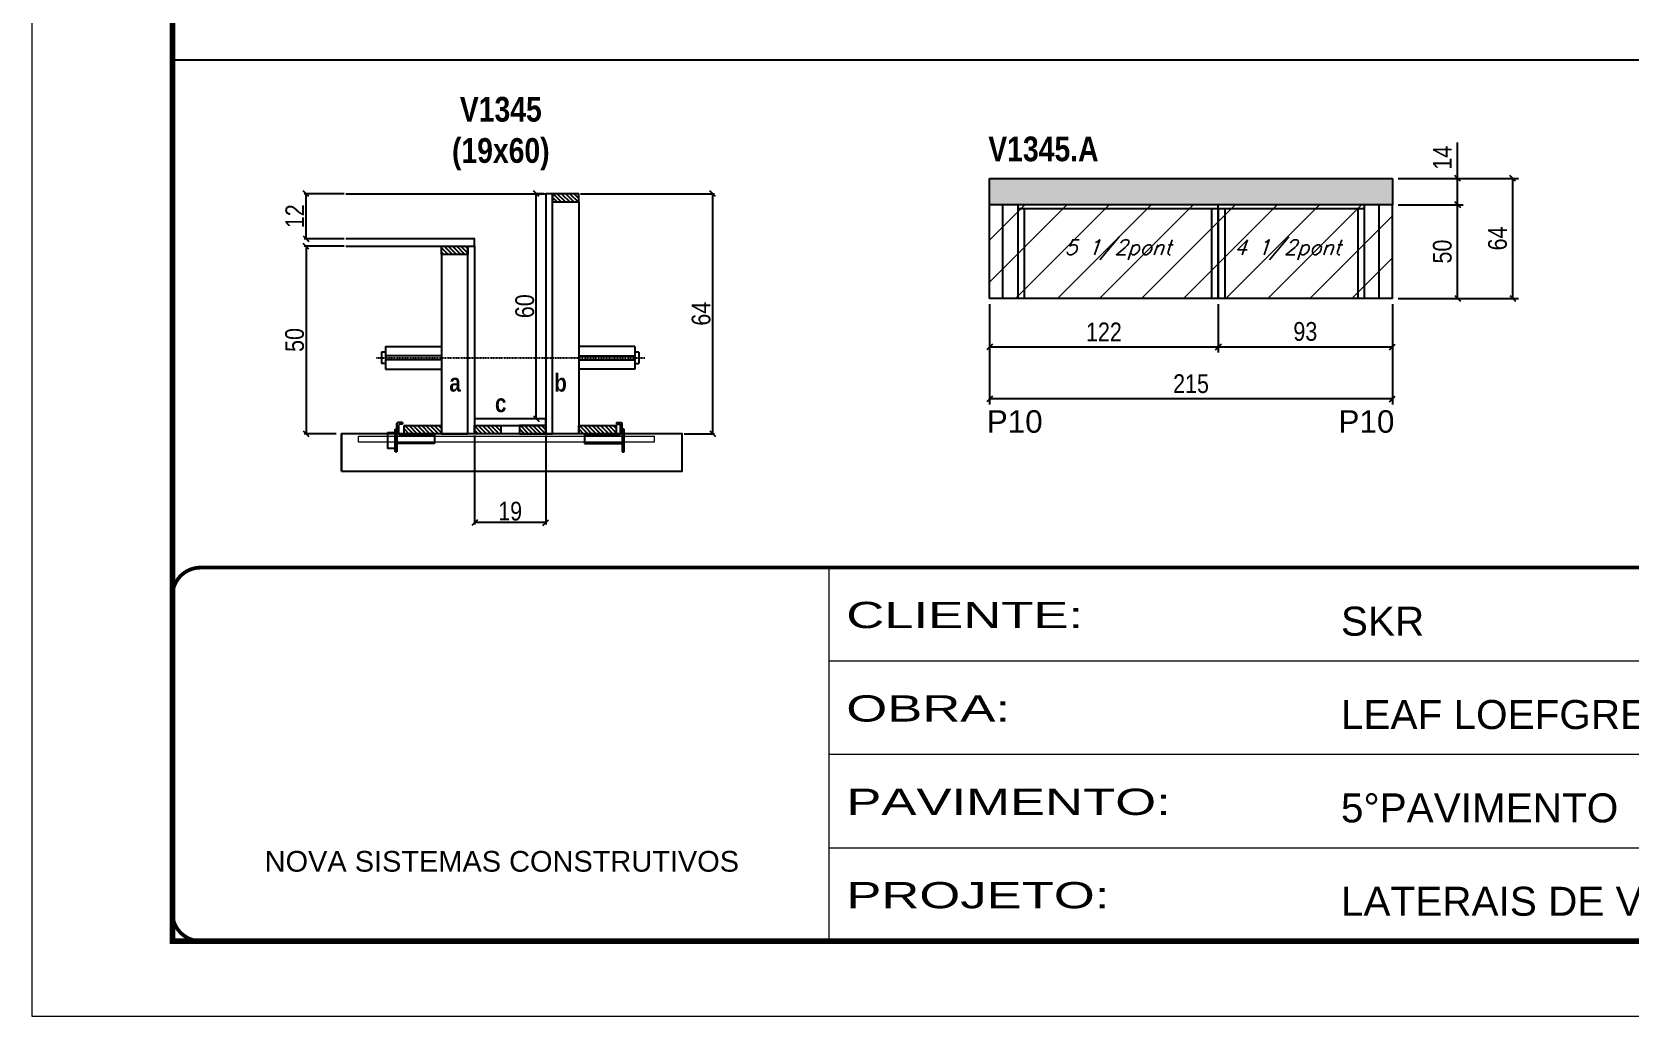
# Model space of a CAD drawing. Extents: x 3309 to 10384, y -2522 to 14608.
# Drawn here: x 6506 to 7359, y 4369 to 4894 of the extents above; entities that cross this region are included whole.
import ezdxf

# ---------------------------------------------------------------- set-up
doc = ezdxf.new("R2010")
doc.units = 0
for name, pattern in [('CONTINUO', [0]), ('DASHED', [0.75, 0.5, -0.25]), ('HIDDEN', [0.375, 0.25, -0.125])]:
    doc.linetypes.add(name, pattern=pattern)
for name, color, linetype in [('5', 5, 'Continuous'), ('barrote', 251, 'Continuous'), ('COTA', 241, 'Continuous'), ('detalhes', 4, 'Continuous'), ('NOMENCLATURA', 7, 'Continuous'), ('Painéis', 200, 'Continuous'), ('presilha', 1, 'Continuous'), ('SARR_2.2x10', 60, 'Continuous'), ('SARR_2.2x7', 40, 'Continuous'), ('SARR_3.5x7', 81, 'Continuous'), ('TENSOR', 3, 'Continuous'), ('texto', 7, 'Continuous')]:
    doc.layers.add(name, color=color, linetype=linetype)
for name, color, linetype, lineweight in [('CONCRETO', 251, 'Continuous', 25), ('Folhas', 255, 'Continuous', 9), ('Hachura', 251, 'Continuous', 9), ('SARRAFO DE PRESSAO', 251, 'DASHED', 9), ('SCO-___-LAJ', 2, 'Continuous', 0)]:
    doc.layers.add(name, color=color, linetype=linetype, lineweight=lineweight)
doc.styles.add('ARIAL', font='arial.ttf')
doc.styles.add('COTA TECNICA', font='techl___.ttf', dxfattribs={"height": 10})
doc.styles.add('COTA TECNICA 2X', font='techl___.ttf', dxfattribs={"height": 10})
doc.styles.add('Romans', font='romans.shx')
doc.styles.get("Standard").update_dxf_attribs({"font": 'arial.ttf'})
doc.styles.add('TECNICA', font='techb___.ttf', dxfattribs={"height": 10})
doc.styles.add('Tecnologia', font='')
doc.styles.get('Tecnologia').set_extended_font_data('Forgotten Futurist')
doc.dimstyles.new('PAINEL', dxfattribs={"dimtxt": 10, "dimasz": 3, "dimexe": 3, "dimexo": 3, "dimgap": 3, "dimtad": 1, "dimdec": 1, "dimzin": 12, "dimdsep": 46, "dimtxsty": 'COTA TECNICA', "dimblk1": 'OBLIQUE', "dimblk2": 'OBLIQUE', "dimsah": 1, "dimcen": 0.9, "dimclrd": 4, "dimclre": 4, "dimclrt": 240, "dimadec": 1, "dimazin": 3, "dimtfac": 1, "dimtdec": 1, "dimtmove": 0, "dimatfit": 3, "dimfxl": 1, "dimtolj": 1, "dimtzin": 12, "dimarcsym": 0})
doc.dimstyles.new('SECAO', dxfattribs={"dimscale": 0.333333, "dimtxt": 5, "dimasz": 9, "dimexe": 3, "dimexo": 3, "dimgap": 3, "dimtad": 1, "dimdec": 1, "dimlfac": 0.5, "dimzin": 12, "dimdsep": 46, "dimtxsty": 'COTA TECNICA 2X', "dimblk1": 'OBLIQUE', "dimblk2": 'OBLIQUE', "dimsah": 1, "dimcen": 0.9, "dimclrd": 4, "dimclre": 4, "dimclrt": 240, "dimadec": 1, "dimazin": 3, "dimtfac": 1, "dimtdec": 1, "dimtmove": 0, "dimatfit": 3, "dimfxl": 1, "dimtolj": 1, "dimtzin": 12, "dimarcsym": 0})
pattern_1 = [(135, (39978.1714, -118832.2205), (-1.122532015, -1.122532015), [])]

# ---------------------------------------------------------------- blocks, each defined once
blk = doc.blocks.new('9999999999')
at = {"color": 30, "linetype": 'CONTINUO'}
for p, q in [((98564.56, 34230.21), (98564.56, 34429.45)), ((98564.56, 34379.64), (99583.98, 34379.64)), ((98564.56, 34329.83), (99487.98, 34329.83)), ((98564.56, 34280.02), (99487.98, 34280.02))]:
    blk.add_line(p, q, dxfattribs=at)
at = {"color": 30, "linetype": 'CONTINUO', "const_width": 2}
blk.add_lwpolyline([(99583.98, 34230.21), (99583.98, 34414.45, 0.414214), (99568.98, 34429.45), (98228.98, 34429.45, 0.414214), (98213.98, 34414.45), (98213.98, 34245.21, 0.414214), (98228.98, 34230.21), (99583.98, 34230.21)], format="xyb", dxfattribs=at)
at = {"layer": 'Folhas'}
blk.add_lwpolyline([(98138.98, 34190.21), (99623.98, 34190.21), (99623.98, 35240.21), (98138.98, 35240.21)], close=True, dxfattribs=at)
at = {"layer": 'Folhas', "color": 30, "const_width": 3}
blk.add_lwpolyline([(98213.98, 34230.21), (99583.98, 34230.21), (99583.98, 35200.21), (98213.98, 35200.21)], close=True, dxfattribs=at)
at = {"color": 7, "linetype": 'Continuous', "ltscale": 5, "style": 'ARIAL'}
for s, height, p in [('SKR', 15.483, (98837.68, 34393.13)), ('LEAF LOEFGREN', 15.4829, (98837.68, 34343.32)), ('5°PAVIMENTO', 15.4829, (98837.68, 34293.51)), ('NOVA SISTEMAS CONSTRUTIVOS', 11.0592, (98263.19, 34267.21)), ('LATERAIS DE VIGAS', 15.4829, (98837.68, 34243.7))]:
    blk.add_text(s, height=height, dxfattribs=at).set_placement(p)
at = {"layer": 'Folhas', "color": 7, "style": 'Tecnologia', "width": 1.5}
for s, p in [('CLIENTE:', (98573.65, 34397.17)), ('OBRA:', (98573.65, 34347.31)), ('PAVIMENTO:', (98573.65, 34297.5)), ('PROJETO:', (98573.65, 34247.69))]:
    blk.add_text(s, height=14, dxfattribs=at).set_placement(p)
blk = doc.blocks.new('_Oblique')
at = {"color": 0, "linetype": 'ByBlock', "lineweight": -2}
blk.add_line((-0.5, -0.5), (0.5, 0.5), dxfattribs=at)
blk = doc.blocks.new('*D1103')
at = {"layer": 'COTA', "color": 4, "lineweight": -2, "transparency": 16777216}
for p, q in [((6742.63, 4678.95), (6742.63, 4631.48)), ((6780.63, 4678.95), (6780.63, 4631.48)), ((6780.63, 4632.48), (6742.63, 4632.48))]:
    blk.add_line(p, q, dxfattribs=at)
at = {"layer": 'Defpoints', "color": 0, "transparency": 16777216}
for p in [(6742.63, 4679.95), (6780.63, 4679.95), (6742.63, 4632.48)]:
    blk.add_point(p, dxfattribs=at)
at = {"layer": 'COTA', "color": 4, "lineweight": -2, "transparency": 16777216, "xscale": 3, "yscale": 3, "zscale": 3, "rotation": 180}
blk.add_blockref('_Oblique', (6742.63, 4632.48), dxfattribs=at)
at = {"layer": 'COTA', "color": 4, "lineweight": -2, "transparency": 16777216, "xscale": 3, "yscale": 3, "zscale": 3}
blk.add_blockref('_Oblique', (6780.63, 4632.48), dxfattribs=at)
at = {"layer": 'COTA', "color": 240, "transparency": 16777216, "insert": (6761.63, 4638.56), "char_height": 10, "attachment_point": 5, "style": 'COTA TECNICA 2X'}
blk.add_mtext('\\A1;19', dxfattribs=at)
blk = doc.blocks.new('PRESILHA METÁLICA 1')
at = {"layer": 'presilha'}
for p, q in [((0, 13), (6, 13)), ((0, 13), (0, 0)), ((6, 15.5), (7.5, 15.5)), ((6, -2.5), (6, 15.5)), ((6, 13), (6, 0)), ((7.5, 10.6), (7.5, 19.9)), ((7.5, 15.5), (7.5, -2.5)), ((12, 21), (8.6, 21)), ((9, 11.6), (9, 18.9)), ((12, 19.5), (9.6, 19.5)), ((12, 21), (12, 19.5)), ((6, 0), (0, 0)), ((37.5, 4.1), (7.5, 4.1)), ((37.5, 11), (9.6, 11)), ((37.5, 11), (37.5, 4.1)), ((7.5, -2.5), (6, -2.5))]:
    blk.add_line(p, q, dxfattribs=at)
for centre, radius, start, end in [((8.6, 19.9), 1.14, 90, 180), ((9.6, 18.9), 0.57, 90, 180), ((9.6, 11.6), 0.57, 180, 270)]:
    blk.add_arc(centre, radius, start, end, dxfattribs=at)
blk = doc.blocks.new('PRESILHA METÁLICA 2')
at = {"layer": 'presilha'}
for p, q in [((-30.8, 13.5), (-30.8, 6.6)), ((-30.8, 13.5), (-2.8, 13.5)), ((-5.2, 23.5), (-5.2, 22)), ((-5.2, 23.5), (-1.9, 23.5)), ((-5.2, 22), (-2.8, 22)), ((-2.2, 14.1), (-2.2, 21.4)), ((0.8, 18), (-0.8, 18)), ((-0.8, 18), (-0.8, 0)), ((-0.8, 14.6), (-0.8, 22.4)), ((0.8, 0), (0.8, 18)), ((-30.8, 6.6), (-0.8, 6.6)), ((-0.8, 0), (0.8, 0))]:
    blk.add_line(p, q, dxfattribs=at)
for centre, radius, start, end in [((-2.8, 21.4), 0.57, 0, 90), ((-2.8, 14.1), 0.57, 270, 0), ((-1.9, 22.4), 1.14, 0, 90)]:
    blk.add_arc(centre, radius, start, end, dxfattribs=at)
blk = doc.blocks.new('*D1104')
at = {"layer": 'COTA', "color": 4, "lineweight": -2, "transparency": 16777216}
for p, q in [((6799.23, 4807.95), (6870.68, 4807.95)), ((6869.68, 4807.95), (6869.68, 4679.95)), ((6854.45, 4679.95), (6870.68, 4679.95))]:
    blk.add_line(p, q, dxfattribs=at)
at = {"layer": 'Defpoints', "color": 0, "transparency": 16777216}
for p in [(6798.23, 4807.95), (6853.45, 4679.95), (6869.68, 4679.95)]:
    blk.add_point(p, dxfattribs=at)
at = {"layer": 'COTA', "color": 4, "lineweight": -2, "transparency": 16777216, "xscale": 3, "yscale": 3, "zscale": 3}
for p, rotation in [((6869.68, 4807.95), 90), ((6869.68, 4679.95), 270)]:
    blk.add_blockref('_Oblique', p, dxfattribs=dict(at, rotation=rotation))
at = {"layer": 'COTA', "color": 240, "transparency": 16777216, "insert": (6863.58, 4743.95), "char_height": 10, "attachment_point": 5, "rotation": 90, "style": 'COTA TECNICA 2X'}
blk.add_mtext('\\A1;64', dxfattribs=at)
blk = doc.blocks.new('*D1105')
at = {"layer": 'COTA', "color": 4, "lineweight": -2, "transparency": 16777216}
for p, q in [((6672.93, 4779.95), (6651.71, 4779.95)), ((6652.71, 4779.95), (6652.71, 4679.95)), ((6668.82, 4679.95), (6651.71, 4679.95))]:
    blk.add_line(p, q, dxfattribs=at)
at = {"layer": 'Defpoints', "color": 0, "transparency": 16777216}
for p in [(6673.93, 4779.95), (6652.71, 4679.95), (6669.82, 4679.95)]:
    blk.add_point(p, dxfattribs=at)
at = {"layer": 'COTA', "color": 4, "lineweight": -2, "transparency": 16777216, "xscale": 3, "yscale": 3, "zscale": 3}
for p, rotation in [((6652.71, 4779.95), 90), ((6652.71, 4679.95), 270)]:
    blk.add_blockref('_Oblique', p, dxfattribs=dict(at, rotation=rotation))
at = {"layer": 'COTA', "color": 240, "transparency": 16777216, "insert": (6646.6, 4729.95), "char_height": 10, "attachment_point": 5, "rotation": 90, "style": 'COTA TECNICA 2X'}
blk.add_mtext('\\A1;50', dxfattribs=at)
blk = doc.blocks.new('*D1106')
at = {"layer": 'COTA', "color": 4, "lineweight": -2, "transparency": 16777216}
for p, q in [((6779.63, 4807.95), (6774.56, 4807.95)), ((6775.56, 4687.95), (6775.56, 4807.95)), ((6779.63, 4687.95), (6774.56, 4687.95))]:
    blk.add_line(p, q, dxfattribs=at)
at = {"layer": 'Defpoints', "color": 0, "transparency": 16777216}
for p in [(6775.56, 4807.95), (6780.63, 4807.95), (6780.63, 4687.95)]:
    blk.add_point(p, dxfattribs=at)
at = {"layer": 'COTA', "color": 4, "lineweight": -2, "transparency": 16777216, "xscale": 3, "yscale": 3, "zscale": 3}
for p, rotation in [((6775.56, 4807.95), 90), ((6775.56, 4687.95), 270)]:
    blk.add_blockref('_Oblique', p, dxfattribs=dict(at, rotation=rotation))
at = {"layer": 'COTA', "color": 240, "transparency": 16777216, "insert": (6769.46, 4747.95), "char_height": 10, "attachment_point": 5, "rotation": 90, "style": 'COTA TECNICA 2X'}
blk.add_mtext('\\A1;60', dxfattribs=at)
blk = doc.blocks.new('*D1107')
at = {"layer": 'COTA', "color": 4, "lineweight": -2, "transparency": 16777216}
for p, q in [((6672.93, 4807.95), (6651.71, 4807.95)), ((6652.71, 4783.95), (6652.71, 4807.95)), ((6672.93, 4783.95), (6651.71, 4783.95))]:
    blk.add_line(p, q, dxfattribs=at)
at = {"layer": 'Defpoints', "color": 0, "transparency": 16777216}
for p in [(6652.71, 4807.95), (6673.93, 4807.95), (6673.93, 4783.95)]:
    blk.add_point(p, dxfattribs=at)
at = {"layer": 'COTA', "color": 4, "lineweight": -2, "transparency": 16777216, "xscale": 3, "yscale": 3, "zscale": 3}
for p, rotation in [((6652.71, 4807.95), 90), ((6652.71, 4783.95), 270)]:
    blk.add_blockref('_Oblique', p, dxfattribs=dict(at, rotation=rotation))
at = {"layer": 'COTA', "color": 240, "transparency": 16777216, "insert": (6646.66, 4795.95), "char_height": 10, "attachment_point": 5, "rotation": 90, "style": 'COTA TECNICA 2X'}
blk.add_mtext('\\A1;12', dxfattribs=at)
blk = doc.blocks.new('*D1108')
at = {"layer": 'COTA', "color": 4, "linetype": 'ByBlock', "lineweight": -2, "transparency": 16777216}
for p, q in [((7139.56, 4749.1), (7139.56, 4723.18)), ((7232.56, 4749.1), (7232.56, 4723.18)), ((7232.56, 4726.18), (7139.56, 4726.18))]:
    blk.add_line(p, q, dxfattribs=at)
at = {"layer": 'Defpoints', "color": 0, "linetype": 'ByBlock', "transparency": 16777216}
for p in [(7139.56, 4752.1), (7232.56, 4752.1), (7139.56, 4726.18)]:
    blk.add_point(p, dxfattribs=at)
at = {"layer": 'COTA', "color": 4, "linetype": 'ByBlock', "lineweight": -2, "transparency": 16777216, "xscale": 3, "yscale": 3, "zscale": 3, "rotation": 180}
blk.add_blockref('_Oblique', (7139.56, 4726.18), dxfattribs=at)
at = {"layer": 'COTA', "color": 4, "linetype": 'ByBlock', "lineweight": -2, "transparency": 16777216, "xscale": 3, "yscale": 3, "zscale": 3}
blk.add_blockref('_Oblique', (7232.56, 4726.18), dxfattribs=at)
at = {"layer": 'COTA', "color": 240, "linetype": 'ByBlock', "transparency": 16777216, "insert": (7186.06, 4734.43), "char_height": 10, "attachment_point": 5, "style": 'COTA TECNICA'}
blk.add_mtext('\\A1;93', dxfattribs=at)
blk = doc.blocks.new('*D1109')
at = {"layer": 'COTA', "color": 4, "linetype": 'ByBlock', "lineweight": -2, "transparency": 16777216}
for p, q in [((7017.56, 4749.1), (7017.56, 4723.18)), ((7139.56, 4749.1), (7139.56, 4723.18)), ((7139.56, 4726.18), (7017.56, 4726.18))]:
    blk.add_line(p, q, dxfattribs=at)
at = {"layer": 'Defpoints', "color": 0, "linetype": 'ByBlock', "transparency": 16777216}
for p in [(7017.56, 4752.1), (7139.56, 4752.1), (7017.56, 4726.18)]:
    blk.add_point(p, dxfattribs=at)
at = {"layer": 'COTA', "color": 4, "linetype": 'ByBlock', "lineweight": -2, "transparency": 16777216, "xscale": 3, "yscale": 3, "zscale": 3, "rotation": 180}
blk.add_blockref('_Oblique', (7017.56, 4726.18), dxfattribs=at)
at = {"layer": 'COTA', "color": 4, "linetype": 'ByBlock', "lineweight": -2, "transparency": 16777216, "xscale": 3, "yscale": 3, "zscale": 3}
blk.add_blockref('_Oblique', (7139.56, 4726.18), dxfattribs=at)
at = {"layer": 'COTA', "color": 240, "linetype": 'ByBlock', "transparency": 16777216, "insert": (7078.56, 4734.24), "char_height": 10, "attachment_point": 5, "style": 'COTA TECNICA'}
blk.add_mtext('\\A1;122', dxfattribs=at)
blk = doc.blocks.new('*D1114')
at = {"layer": 'COTA', "color": 4, "linetype": 'ByBlock', "lineweight": -2, "transparency": 16777216}
for p, q in [((7017.56, 4749.1), (7017.56, 4695.47)), ((7232.56, 4749.1), (7232.56, 4695.47)), ((7232.56, 4698.47), (7017.56, 4698.47))]:
    blk.add_line(p, q, dxfattribs=at)
at = {"layer": 'Defpoints', "color": 0, "linetype": 'ByBlock', "transparency": 16777216}
for p in [(7017.56, 4752.1), (7232.56, 4752.1), (7017.56, 4698.47)]:
    blk.add_point(p, dxfattribs=at)
at = {"layer": 'COTA', "color": 4, "linetype": 'ByBlock', "lineweight": -2, "transparency": 16777216, "xscale": 3, "yscale": 3, "zscale": 3, "rotation": 180}
blk.add_blockref('_Oblique', (7017.56, 4698.47), dxfattribs=at)
at = {"layer": 'COTA', "color": 4, "linetype": 'ByBlock', "lineweight": -2, "transparency": 16777216, "xscale": 3, "yscale": 3, "zscale": 3}
blk.add_blockref('_Oblique', (7232.56, 4698.47), dxfattribs=at)
at = {"layer": 'COTA', "color": 240, "linetype": 'ByBlock', "transparency": 16777216, "insert": (7125.06, 4706.58), "char_height": 10, "attachment_point": 5, "style": 'COTA TECNICA'}
blk.add_mtext('\\A1;215', dxfattribs=at)
blk = doc.blocks.new('*D1115')
at = {"layer": 'COTA', "color": 4, "lineweight": -2, "transparency": 16777216}
for p, q in [((7235.56, 4802.1), (7270.32, 4802.1)), ((7267.32, 4752.1), (7267.32, 4802.1)), ((7235.56, 4752.1), (7270.32, 4752.1))]:
    blk.add_line(p, q, dxfattribs=at)
at = {"layer": 'Defpoints', "color": 0, "transparency": 16777216}
for p in [(7232.56, 4802.1), (7267.32, 4802.1), (7232.56, 4752.1)]:
    blk.add_point(p, dxfattribs=at)
at = {"layer": 'COTA', "color": 4, "lineweight": -2, "transparency": 16777216, "xscale": 3, "yscale": 3, "zscale": 3}
for p, rotation in [((7267.32, 4802.1), 90), ((7267.32, 4752.1), 270)]:
    blk.add_blockref('_Oblique', p, dxfattribs=dict(at, rotation=rotation))
at = {"layer": 'COTA', "color": 240, "transparency": 16777216, "insert": (7259.21, 4777.1), "char_height": 10, "attachment_point": 5, "rotation": 90, "style": 'COTA TECNICA'}
blk.add_mtext('\\A1;50', dxfattribs=at)
blk = doc.blocks.new('*D1116')
at = {"layer": 'COTA', "color": 4, "lineweight": -2, "transparency": 16777216}
for p, q in [((7267.32, 4816.1), (7267.32, 4835.22)), ((7235.56, 4816.1), (7270.32, 4816.1)), ((7267.32, 4802.1), (7267.32, 4816.1)), ((7235.56, 4802.1), (7270.32, 4802.1))]:
    blk.add_line(p, q, dxfattribs=at)
at = {"layer": 'Defpoints', "color": 0, "transparency": 16777216}
for p in [(7232.56, 4816.1), (7267.32, 4816.1), (7232.56, 4802.1)]:
    blk.add_point(p, dxfattribs=at)
at = {"layer": 'COTA', "color": 4, "lineweight": -2, "transparency": 16777216, "xscale": 3, "yscale": 3, "zscale": 3}
for p, rotation in [((7267.32, 4816.1), 90), ((7267.32, 4802.1), 270)]:
    blk.add_blockref('_Oblique', p, dxfattribs=dict(at, rotation=rotation))
at = {"layer": 'COTA', "color": 240, "transparency": 16777216, "insert": (7259.24, 4827.16), "char_height": 10, "attachment_point": 5, "rotation": 90, "style": 'COTA TECNICA'}
blk.add_mtext('\\A1;14', dxfattribs=at)
blk = doc.blocks.new('*D1117')
at = {"layer": 'COTA', "color": 4, "lineweight": -2, "transparency": 16777216}
for p, q in [((7235.56, 4816.1), (7299.81, 4816.1)), ((7296.81, 4752.1), (7296.81, 4816.1)), ((7235.56, 4752.1), (7299.81, 4752.1))]:
    blk.add_line(p, q, dxfattribs=at)
at = {"layer": 'Defpoints', "color": 0, "transparency": 16777216}
for p in [(7232.56, 4816.1), (7296.81, 4816.1), (7232.56, 4752.1)]:
    blk.add_point(p, dxfattribs=at)
at = {"layer": 'COTA', "color": 4, "lineweight": -2, "transparency": 16777216, "xscale": 3, "yscale": 3, "zscale": 3}
for p, rotation in [((7296.81, 4816.1), 90), ((7296.81, 4752.1), 270)]:
    blk.add_blockref('_Oblique', p, dxfattribs=dict(at, rotation=rotation))
at = {"layer": 'COTA', "color": 240, "transparency": 16777216, "insert": (7288.71, 4784.1), "char_height": 10, "attachment_point": 5, "rotation": 90, "style": 'COTA TECNICA'}
blk.add_mtext('\\A1;64', dxfattribs=at)

msp = doc.modelspace()

# ---------------------------------------------------------------- hatches: boundary and pattern name
at = {"layer": 'COTA'}
h = msp.add_hatch(dxfattribs=at)
h.set_pattern_fill('AR-CONC', color=256, scale=0.03)
h.set_pattern_definition([(50, (1929.721, -3681.5543), (5.46554, -0.4781726), [0.5715, -6.2865]), (355, (1929.721, -3681.554), (-1.0573026, 5.7317054), [0.4572, -5.0292175]), (100.451445, (1930.1763, -3681.594), (4.4082374, 5.2535326), [0.4857003, -5.3427073]), (46.1842, (1929.721, -3680.03), (8.132371, -1.26127), [0.85725, -9.42975]), (96.63556, (1930.3986, -3680.135), (7.122124, 7.422784), [0.728551, -8.014068]), (351.18415, (1929.721, -3680.03), (7.122124, 7.422784), [0.685799, -7.543792]), (21, (1930.483, -3680.4113), (4.5484317, -3.067956), [0.5715, -6.2865]), (326, (1930.483, -3680.411), (1.854061, 5.525639), [0.4572, -5.0292]), (71.451445, (1930.862, -3680.667), (6.4024926, 2.457683), [0.4857003, -5.342698]), (37.5, (1929.7209, -3681.5543), (0.0926581, 2.53665117), [0, -4.96824, 0, -5.1054, 0, -5.04825]), (7.5, (1929.721, -3681.5543), (2.0045899, 3.00541724), [0, -2.91084, 0, -4.85394, 0, -1.92405]), (327.5, (1928.0216, -3681.5543), (4.06771786, -0.1718623), [0, -1.905, 0, -5.9436, 0, -7.8867]), (317.5, (1927.2596, -3681.5543), (4.4438754, 0.7627947), [0, -2.4765, 0, -3.94716, 0, -5.6007])])
h.paths.add_polyline_path([(7017.56, 4816.1), (7017.56, 4802.1), (7232.56, 4802.1), (7232.56, 4816.1)])
at = {"layer": 'Hachura', "linetype": 'ByBlock'}
h = msp.add_hatch(dxfattribs=at)
h.set_pattern_fill('ANSI31', color=256, scale=5)
h.set_pattern_definition([(45, (3203.956, -2353.033), (-11.22532, 11.22532), [])])
h.paths.add_polyline_path([(7139.56, 4802.1), (7017.56, 4802.1), (7017.56, 4752.1), (7139.56, 4752.1)])
h.paths.add_polyline_path([(7139.56, 4802.1), (7139.56, 4752.1), (7232.56, 4752.1), (7232.56, 4802.1)])
at = {"layer": 'SARR_2.2x10'}
h = msp.add_hatch(dxfattribs=at)
h.set_pattern_fill('ANSI31', color=256, scale=0.5, angle=90)
h.set_pattern_definition([(135, (39898.5714, -118832.2205), (-1.122532015, -1.122532015), [])])
h.paths.add_polyline_path([(6705.03, 4684.35), (6705.03, 4679.95), (6725.03, 4679.95), (6725.03, 4684.35)])
h = msp.add_hatch(dxfattribs=at)
h.set_pattern_fill('ANSI31', color=256, scale=0.5, angle=90)
h.set_pattern_definition([(135, (39991.7714, -118832.2205), (-1.122532015, -1.122532015), [])])
h.paths.add_polyline_path([(6798.23, 4684.35), (6798.23, 4679.95), (6818.23, 4679.95), (6818.23, 4684.35)])
at = {"layer": 'SARR_2.2x7'}
h = msp.add_hatch(dxfattribs=at)
h.set_pattern_fill('ANSI31', color=256, scale=0.5, angle=90)
h.set_pattern_definition([(135, (39912.5714, -118708.6205), (-1.122532015, -1.122532015), [])])
h.paths.add_polyline_path([(6784.23, 4807.95), (6784.23, 4803.55), (6798.23, 4803.55), (6798.23, 4807.95)])
h = msp.add_hatch(dxfattribs=at)
h.set_pattern_fill('ANSI31', color=256, scale=0.5, angle=90)
h.set_pattern_definition([(135, (39892.5714, -118736.6205), (-1.122532015, -1.122532015), [])])
h.paths.add_polyline_path([(6739.03, 4779.95), (6739.03, 4775.55), (6725.03, 4775.55), (6725.03, 4779.95)])
h = msp.add_hatch(dxfattribs=at)
h.set_pattern_fill('ANSI31', color=256, scale=0.5, angle=90)
h.set_pattern_definition(pattern_1)
h.paths.add_polyline_path([(6756.63, 4679.95), (6756.63, 4684.35), (6742.63, 4684.35), (6742.63, 4679.95)])
h = msp.add_hatch(dxfattribs=at)
h.set_pattern_fill('ANSI31', color=256, scale=0.5, angle=90)
h.set_pattern_definition(pattern_1)
h.paths.add_polyline_path([(6766.63, 4684.35), (6766.63, 4679.95), (6780.63, 4679.95), (6780.63, 4684.35)])

# ---------------------------------------------------------------- linework, layer by layer
at = {"ltscale": 3}
for p, q in [((6695.03, 4726.4), (6695.03, 4714.4)), ((6695.03, 4726.4), (6725.03, 4726.4)), ((6828.23, 4726.4), (6798.23, 4726.4)), ((6828.23, 4726.4), (6828.23, 4714.4)), ((6693.03, 4723.4), (6693.03, 4717.4)), ((6695.03, 4723.4), (6693.03, 4723.4)), ((6695.03, 4717.4), (6693.03, 4717.4)), ((6725.03, 4721.4), (6695.03, 4721.4)), ((6725.03, 4719.4), (6695.03, 4719.4)), ((6798.23, 4721.4), (6828.23, 4721.4)), ((6798.23, 4719.4), (6828.23, 4719.4)), ((6830.23, 4723.4), (6828.23, 4723.4)), ((6828.23, 4717.4), (6830.23, 4717.4)), ((6830.23, 4723.4), (6830.23, 4717.4)), ((6695.03, 4714.4), (6725.03, 4714.4)), ((6828.23, 4714.4), (6798.23, 4714.4))]:
    msp.add_line(p, q, dxfattribs=at)
at = {"layer": 'barrote'}
msp.add_lwpolyline([(6671.58, 4659.95), (6853.49, 4659.95), (6853.49, 4679.95), (6671.58, 4679.95)], close=True, dxfattribs=at)
at = {"layer": 'CONCRETO', "linetype": 'Continuous'}
msp.add_line((6673.93, 4807.95), (6780.63, 4807.95), dxfattribs=at)
at = {"layer": 'COTA'}
for p, q in [((6581.37, 4879.41), (7951.37, 4879.41)), ((7017.56, 4802.1, 0), (7017.56, 4816.1, 0)), ((7017.56, 4816.1, 0), (7232.56, 4816.1, 0)), ((7232.56, 4816.1, 0), (7232.56, 4802.1, 0))]:
    msp.add_line(p, q, dxfattribs=at)
at = {"layer": 'detalhes', "color": 250}
msp.add_line((6671.58, 4659.95), (6671.58, 4679.95), dxfattribs=at)
at = {"layer": 'Painéis', "linetype": 'ByBlock'}
for p, q in [((7232.56, 4802.1, 0), (7017.56, 4802.1, 0)), ((7017.56, 4752.1, 0), (7017.56, 4802.1, 0)), ((7139.56, 4752.1, 0), (7139.56, 4802.1, 0)), ((7232.56, 4752.1, 0), (7232.56, 4802.1, 0)), ((7232.56, 4752.1, 0), (7017.56, 4752.1, 0))]:
    msp.add_line(p, q, dxfattribs=at)
at = {"layer": 'Painéis', "linetype": 'Continuous'}
for points in [[(6784.23, 4679.95), (6784.23, 4807.95), (6780.63, 4807.95), (6780.63, 4679.95)], [(6739.03, 4679.95), (6739.03, 4779.95), (6742.63, 4779.95), (6742.63, 4679.95)], [(6780.63, 4687.95), (6742.63, 4687.95), (6742.63, 4684.35), (6780.63, 4684.35)]]:
    msp.add_lwpolyline(points, close=True, dxfattribs=at)
at = {"layer": 'Painéis', "linetype": 'Continuous', "elevation": 0}
msp.add_lwpolyline([(6673.93, 4779.95), (6742.63, 4779.95), (6742.63, 4783.95), (6673.93, 4783.95)], dxfattribs=at)
at = {"layer": 'SARR_2.2x10'}
for points in [[(6705.03, 4684.35), (6725.03, 4684.35), (6725.03, 4679.95), (6705.03, 4679.95)], [(6798.23, 4684.35), (6818.23, 4684.35), (6818.23, 4679.95), (6798.23, 4679.95)]]:
    msp.add_lwpolyline(points, close=True, dxfattribs=at)
at = {"layer": 'SARR_2.2x7', "linetype": 'Continuous'}
for p, q in [((7024.56, 4752.1, 0), (7024.56, 4802.1, 0)), ((7139.56, 4799.9, 0), (7032.56, 4799.9, 0)), ((7217.56, 4799.9, 0), (7139.56, 4799.9, 0)), ((7225.56, 4752.1, 0), (7225.56, 4802.1, 0))]:
    msp.add_line(p, q, dxfattribs=at)
at = {"layer": 'SARR_2.2x7', "elevation": 0}
for points in [[(6798.23, 4807.95), (6784.23, 4807.95), (6784.23, 4803.55), (6798.23, 4803.55)], [(6725.03, 4779.95), (6739.03, 4779.95), (6739.03, 4775.55), (6725.03, 4775.55)]]:
    msp.add_lwpolyline(points, close=True, dxfattribs=at)
at = {"layer": 'SARR_2.2x7'}
for points in [[(6742.63, 4684.35), (6756.63, 4684.35), (6756.63, 4679.95), (6742.63, 4679.95)], [(6780.63, 4684.35), (6766.63, 4684.35), (6766.63, 4679.95), (6780.63, 4679.95)]]:
    msp.add_lwpolyline(points, close=True, dxfattribs=at)
at = {"layer": 'SARR_3.5x7'}
for p, q in [((7032.56, 4802.1, 0), (7032.56, 4752.1, 0)), ((7036.06, 4799.9, 0), (7036.06, 4752.1, 0)), ((7136.06, 4799.9, 0), (7136.06, 4752.1, 0)), ((7139.56, 4799.9, 0), (7139.56, 4752.1, 0)), ((7143.06, 4799.9, 0), (7143.06, 4752.1, 0)), ((7214.06, 4799.9, 0), (7214.06, 4752.1, 0)), ((7217.56, 4802.1, 0), (7217.56, 4752.1, 0))]:
    msp.add_line(p, q, dxfattribs=at)
for points in [[(6784.23, 4803.55), (6798.23, 4803.55), (6798.23, 4679.95), (6784.23, 4679.95)], [(6739.03, 4775.55), (6725.03, 4775.55), (6725.03, 4679.95), (6739.03, 4679.95)]]:
    msp.add_lwpolyline(points, close=True, dxfattribs=at)
at = {"layer": 'SCO-___-LAJ', "color": 1}
msp.add_lwpolyline([(6680.58, 4678.62), (6838.42, 4678.62), (6838.42, 4675.42), (6680.58, 4675.42)], close=True, dxfattribs=at)
at = {"layer": 'TENSOR', "linetype": 'HIDDEN', "ltscale": 0.5}
msp.add_line((6690.03, 4720.4), (6833.54, 4720.4), dxfattribs=at)

# ---------------------------------------------------------------- block references
at = {"layer": 'presilha', "xscale": 0.6666666666666666, "yscale": 0.6666666666666666, "zscale": 0.6666666666666666}
for name, p in [('PRESILHA METÁLICA 1', (6696.17, 4671.98)), ('PRESILHA METÁLICA 2', (6821.91, 4670.32))]:
    msp.add_blockref(name, p, dxfattribs=at)
at = {"layer": 'SARRAFO DE PRESSAO', "color": 6, "linetype": 'ByBlock'}
msp.add_blockref('9999999999', (-91632.61, -29820.95), dxfattribs=at)

# ---------------------------------------------------------------- texts
at = {"layer": '5', "linetype": 'Continuous'}
for rotation, p in [(359.99996, (7016.03, 4680.46, 0)), (0.00004, (7203.78, 4680.46, 0))]:
    msp.add_text('P10', height=12, rotation=rotation, dxfattribs=at).set_placement(p)
at = {"layer": 'detalhes', "style": 'TECNICA'}
for s, p in [('a', (6729.16, 4702.39)), ('b', (6785.13, 4702.38)), ('c', (6753.53, 4691.42))]:
    msp.add_text(s, height=9.6, dxfattribs=at).set_placement(p)
at = {"layer": 'NOMENCLATURA', "style": 'TECNICA'}
msp.add_text('V1345.A', height=13.2, dxfattribs=at).set_placement((7016.85, 4825.29, 0))
at = {"layer": 'NOMENCLATURA', "insert": (6756.63, 4859.64), "char_height": 13.2, "attachment_point": 2, "style": 'TECNICA'}
msp.add_mtext_dynamic_manual_height_columns('V1345\\P(19x60)', width=300.2766, gutter_width=1, heights=[0], dxfattribs=at)
at = {"layer": 'texto', "color": 2, "char_height": 8, "attachment_point": 5, "style": 'Romans'}
for s, insert in [('{\\Q19;\\C256;5 1/2pont}', (7086.06, 4778.1, 0)), ('{\\Q19;\\C256;4 1/2pont}', (7176.56, 4778.1, 0))]:
    msp.add_mtext(s, dxfattribs=dict(at, insert=insert))

# ---------------------------------------------------------------- dimensions: what is measured, and where the dimension line sits
at = {"layer": 'COTA'}
for base, p1, p2, dimstyle, picture, middle in [((7267.32, 4816.1, 0), (7232.56, 4802.1, 0), (7232.56, 4816.1, 0), 'PAINEL', '*D1116', (7259.24, 4827.16, 0)), ((7296.81, 4816.1, 0), (7232.56, 4752.1, 0), (7232.56, 4816.1, 0), 'PAINEL', '*D1117', (7288.71, 4784.1, 0)), ((6652.71, 4807.95), (6673.93, 4783.95), (6673.93, 4807.95), 'SECAO', '*D1107', (6646.66, 4795.95)), ((6775.56, 4807.95), (6780.63, 4687.95), (6780.63, 4807.95), 'SECAO', '*D1106', (6769.46, 4747.95)), ((6869.68, 4679.95, 0), (6798.23, 4807.95), (6853.45, 4679.95, 0), 'SECAO', '*D1104', (6863.58, 4743.95, 0)), ((7267.32, 4802.1, 0), (7232.56, 4752.1, 0), (7232.56, 4802.1, 0), 'PAINEL', '*D1115', (7259.21, 4777.1, 0)), ((6652.71, 4679.95, 0), (6673.93, 4779.95), (6669.82, 4679.95, 0), 'SECAO', '*D1105', (6646.6, 4729.95, 0))]:
    dim = msp.add_linear_dim(base=base, p1=p1, p2=p2, angle=90, dimstyle=dimstyle, dxfattribs=at)
    dim.commit()
    dim.dimension.update_dxf_attribs({"geometry": picture, "text_midpoint": middle})
at = {"layer": 'COTA', "linetype": 'ByBlock'}
dim = msp.add_linear_dim(base=(7017.56, 4726.18, 0), p1=(7139.56, 4752.1, 0), p2=(7017.56, 4752.1, 0), angle=180, dimstyle='PAINEL', override={"dimtmove": 1}, dxfattribs=at)
dim.commit()
dim.dimension.update_dxf_attribs({"geometry": '*D1109', "text_midpoint": (7078.56, 4734.24, 0)})
for base, p2, picture, middle in [((7017.56, 4698.47, 0), (7017.56, 4752.1, 0), '*D1114', (7125.06, 4706.58, 0)), ((7139.56, 4726.18, 0), (7139.56, 4752.1, 0), '*D1108', (7186.06, 4734.43, 0))]:
    dim = msp.add_linear_dim(base=base, p1=(7232.56, 4752.1, 0), p2=p2, angle=180, dimstyle='PAINEL', dxfattribs=at)
    dim.commit()
    dim.dimension.update_dxf_attribs({"geometry": picture, "text_midpoint": middle})
at = {"layer": 'COTA'}
dim = msp.add_linear_dim(base=(6742.63, 4632.48), p1=(6780.63, 4679.95), p2=(6742.63, 4679.95), angle=180, dimstyle='SECAO', dxfattribs=at)
dim.commit()
dim.dimension.update_dxf_attribs({"geometry": '*D1103', "text_midpoint": (6761.63, 4632.48), "dimtype": 160})

doc.saveas('drawing.dxf')
